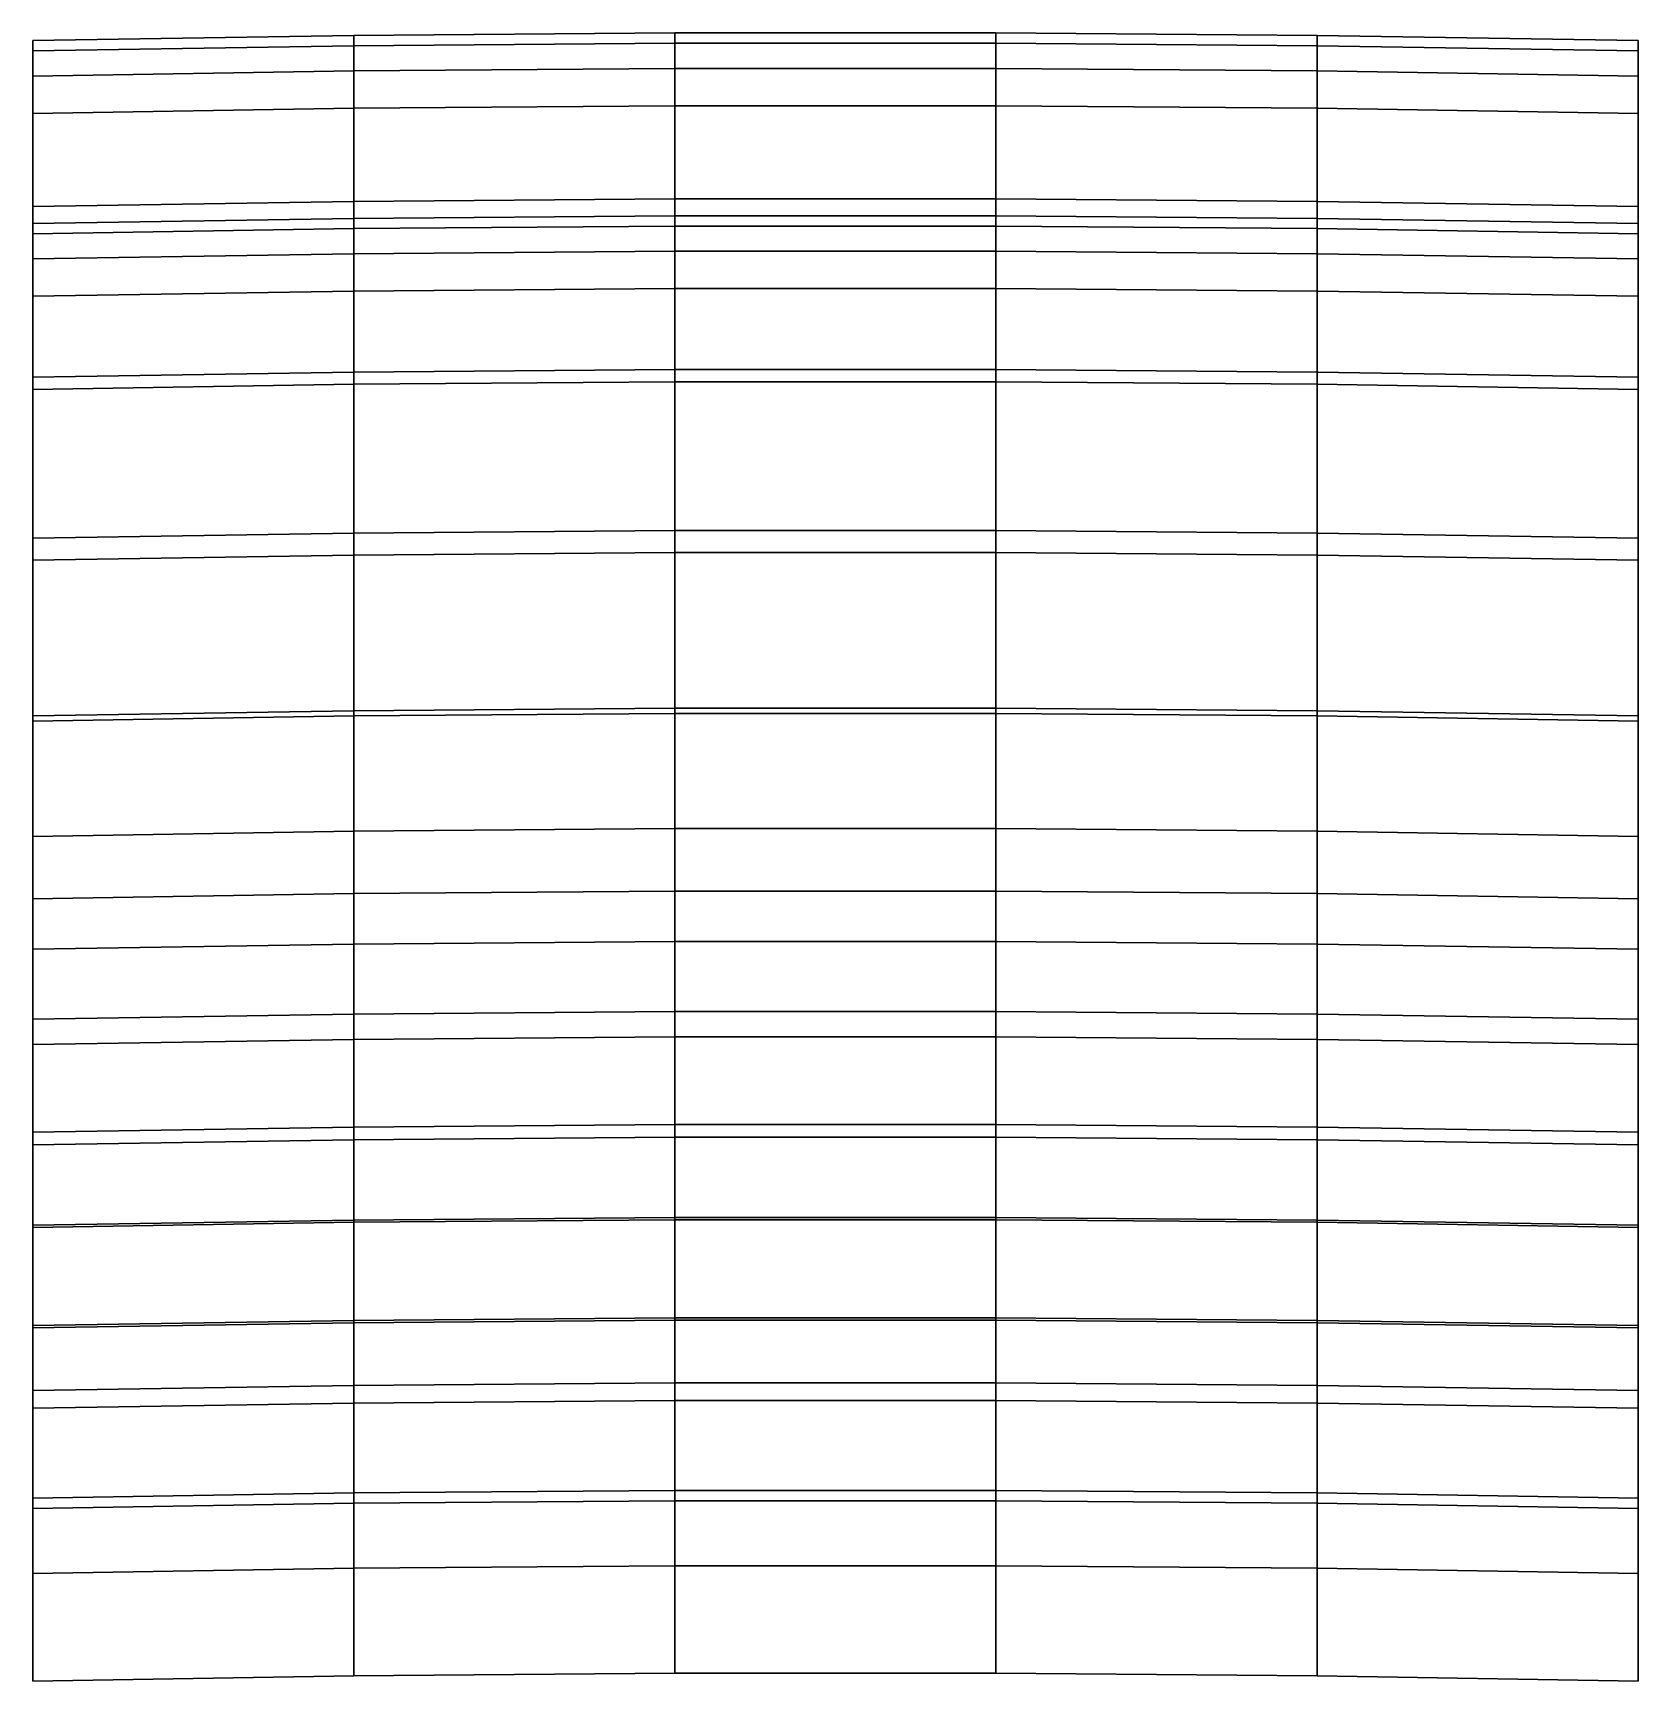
# Model space of a CAD drawing. Extents: x -12.4 to 12.7, y -25.8 to 0.
import ezdxf

# ---------------------------------------------------------------- set-up
doc = ezdxf.new("R2010")
doc.units = 0
doc.layers.add('METAL', color=136, linetype='CONTINUOUS')

msp = doc.modelspace()

# ---------------------------------------------------------------- meshes
at = {"layer": 'METAL'}
mesh = msp.add_polyface(dxfattribs=at)
corners = [(12.727, -0.28, -5.178), (12.727, -0.28, -5.178), (12.727, -0.674, -6.475), (12.727, -0.674, -6.475), (12.727, -3.144, -5.178), (12.727, -3.144, -5.178), (12.727, -3.538, -6.475), (12.727, -3.538, -6.475), (12.727, -5.392, -12.583), (12.727, -5.392, -12.583), (12.727, -5.581, -9.87), (12.727, -5.581, -9.87), (12.727, -7.912, -15.343), (12.727, -7.912, -15.343), (12.727, -8.256, -12.583), (12.727, -8.256, -12.583), (12.727, -10.693, -18.962), (12.727, -10.693, -18.962), (12.727, -10.776, -15.343), (12.727, -10.776, -15.343), (12.727, -12.58, -21.567), (12.727, -12.58, -21.567), (12.727, -13.557, -18.962), (12.727, -13.557, -18.962), (12.727, -14.348, -24.129), (12.727, -14.348, -24.129), (12.727, -15.444, -21.567), (12.727, -15.444, -21.567), (12.727, -15.84, -26.609), (12.727, -15.84, -26.609), (12.727, -17.412, -29.404), (12.727, -17.412, -29.404), (12.727, -18.669, -31.842), (12.727, -18.669, -31.842), (12.727, -18.669, -31.842), (12.727, -18.704, -26.609), (12.727, -18.704, -26.609), (12.727, -20.238, -35.149), (12.727, -20.238, -35.149), (12.727, -20.276, -29.404), (12.727, -20.276, -29.404), (12.727, -21.256, -37.392), (12.727, -21.256, -37.392), (12.727, -21.256, -37.392), (12.727, -21.533, -31.842), (12.727, -21.533, -31.842), (12.727, -22.942, -42.39), (12.727, -22.942, -42.39), (12.727, -22.942, -42.39), (12.727, -23.102, -35.149), (12.727, -23.102, -35.149), (12.727, -24.12, -37.392), (12.727, -24.12, -37.392), (12.727, -25.806, -42.39), (12.727, -25.806, -42.39), (12.727, -25.806, -42.39), (12.727, -0.12, 12.689), (12.727, -0.12, 12.689), (12.727, -0.12, 12.689), (12.727, -0.12, -3.919), (12.727, -0.12, -3.919), (12.727, -2.717, -9.87), (12.727, -2.717, -9.87), (12.727, -2.984, -3.919), (12.727, -2.984, -3.919), (12.727, -4.123, -7.783), (12.727, -4.123, -7.783), (12.727, -17.212, -24.129), (12.727, -17.212, -24.129), (12.727, -20.238, -35.149), (12.727, -20.238, -35.149), (12.727, -1.259, -7.783), (12.727, -1.259, -7.783), (12.727, -2.984, 12.689), (12.727, -2.984, 12.689), (12.727, -2.984, 12.689), (7.702, -0.199, -6.307), (7.702, -0.594, -7.604), (7.702, -17.332, -30.534), (7.702, -0.04, 12.684), (7.702, -0.04, 12.684), (7.702, -0.04, -5.048), (7.702, -3.063, -6.307), (7.702, -3.458, -7.604), (7.702, -5.311, -13.713), (7.702, -7.831, -16.473), (7.702, -8.175, -13.713), (7.702, -18.589, -32.971), (7.702, -20.158, -36.279), (7.702, -20.196, -30.534), (7.702, -21.176, -38.521), (7.702, -21.453, -32.971), (7.702, -22.861, -42.397), (7.702, -22.861, -42.397), (7.702, -23.022, -36.279), (7.702, -24.04, -38.521), (7.702, -25.725, -42.397), (7.702, -25.725, -42.397), (7.702, -1.179, -8.912), (7.702, -2.637, -11), (7.702, -2.904, 12.684), (7.702, -2.904, 12.684), (7.702, -2.904, -5.048), (7.702, -4.043, -8.912), (7.702, -5.501, -11), (7.702, -10.612, -20.091), (7.702, -10.695, -16.473), (7.702, -12.499, -22.696), (7.702, -13.476, -20.091), (7.702, -14.267, -25.258), (7.702, -15.363, -22.696), (7.702, -15.759, -27.738), (7.702, -17.131, -25.258), (7.702, -18.623, -27.738), (2.676, 0, 12.681), (2.676, 0, 12.681), (2.676, 0, -5.613), (2.676, -0.159, -6.872), (2.676, -0.554, -8.169), (2.676, -1.139, -9.477), (2.676, -2.597, -11.564), (2.676, -2.864, 12.681), (2.676, -2.864, 12.681), (2.676, -2.864, -5.613), (2.676, -3.023, -6.872), (2.676, -3.418, -8.169), (2.676, -4.003, -9.477), (2.676, -5.271, -14.277), (2.676, -5.461, -11.564), (2.676, -7.791, -17.038), (2.676, -8.135, -14.277), (2.676, -10.572, -20.656), (2.676, -10.655, -17.038), (2.676, -12.459, -23.261), (2.676, -13.436, -20.656), (2.676, -14.227, -25.823), (2.676, -15.323, -23.261), (2.676, -15.719, -28.303), (2.676, -17.091, -25.823), (2.676, -17.292, -31.098), (2.676, -18.549, -33.536), (2.676, -18.583, -28.303), (2.676, -20.118, -36.844), (2.676, -20.156, -31.098), (2.676, -21.136, -39.086), (2.676, -21.413, -33.536), (2.676, -22.821, -42.4), (2.676, -22.821, -42.4), (2.676, -22.982, -36.844), (2.676, -24, -39.086), (2.676, -25.685, -42.4), (2.676, -25.685, -42.4), (-2.349, 0, 12.681), (-2.349, 0, 12.681), (-2.349, 0, -5.613), (-2.349, -0.159, -6.872), (-2.349, -0.554, -8.169), (-2.349, -1.139, -9.477), (-2.349, -2.597, -11.564), (-2.349, -2.864, 12.681), (-2.349, -2.864, 12.681), (-2.349, -2.864, -5.613), (-2.349, -3.023, -6.872), (-2.349, -3.418, -8.169), (-2.349, -4.003, -9.477), (-2.349, -5.271, -14.277), (-2.349, -5.461, -11.564), (-2.349, -7.791, -17.038), (-2.349, -8.135, -14.277), (-2.349, -10.572, -20.656), (-2.349, -10.655, -17.038), (-2.349, -12.459, -23.261), (-2.349, -13.436, -20.656), (-2.349, -14.227, -25.823), (-2.349, -15.323, -23.261), (-2.349, -15.719, -28.303), (-2.349, -17.091, -25.823), (-2.349, -17.292, -31.098), (-2.349, -18.549, -33.536), (-2.349, -18.583, -28.303), (-2.349, -20.118, -36.844), (-2.349, -20.156, -31.098), (-2.349, -21.136, -39.086), (-2.349, -21.413, -33.536), (-2.349, -22.821, -42.4), (-2.349, -22.821, -42.4), (-2.349, -22.982, -36.844), (-2.349, -24, -39.086), (-2.349, -25.685, -42.4), (-2.349, -25.685, -42.4), (-7.375, -0.04, 12.684), (-7.375, -0.04, 12.684), (-7.375, -0.04, -5.048), (-7.375, -0.199, -6.307), (-7.375, -0.594, -7.604), (-7.375, -1.179, -8.912), (-7.375, -2.637, -11), (-7.375, -2.904, 12.684), (-7.375, -2.904, 12.684), (-7.375, -2.904, -5.048), (-7.375, -3.063, -6.307), (-7.375, -3.458, -7.604), (-7.375, -4.043, -8.912), (-7.375, -5.311, -13.713), (-7.375, -5.501, -11), (-7.375, -7.831, -16.473), (-7.375, -8.175, -13.713), (-7.375, -10.612, -20.091), (-7.375, -10.695, -16.473), (-7.375, -12.499, -22.696), (-7.375, -13.476, -20.091), (-7.375, -14.267, -25.258), (-7.375, -15.363, -22.696), (-7.375, -15.759, -27.738), (-7.375, -17.131, -25.258), (-7.375, -17.332, -30.534), (-7.375, -18.589, -32.971), (-7.375, -18.623, -27.738), (-7.375, -20.158, -36.279), (-7.375, -20.196, -30.534), (-7.375, -21.176, -38.521), (-7.375, -21.453, -32.971), (-7.375, -22.861, -42.397), (-7.375, -22.861, -42.397), (-7.375, -23.022, -36.279), (-7.375, -24.04, -38.521), (-7.375, -25.725, -42.397), (-7.375, -25.725, -42.397), (-12.4, -0.28, -5.178), (-12.4, -0.28, -5.178), (-12.4, -0.674, -6.475), (-12.4, -0.674, -6.475), (-12.4, -0.12, 12.689), (-12.4, -0.12, 12.689), (-12.4, -0.12, 12.689), (-12.4, -0.12, -3.919), (-12.4, -0.12, -3.919), (-12.4, -1.259, -7.783), (-12.4, -1.259, -7.783), (-12.4, -2.717, -9.87), (-12.4, -2.717, -9.87), (-12.4, -2.984, 12.689), (-12.4, -2.984, 12.689), (-12.4, -2.984, 12.689), (-12.4, -2.984, -3.919), (-12.4, -2.984, -3.919), (-12.4, -3.144, -5.178), (-12.4, -3.144, -5.178), (-12.4, -3.538, -6.475), (-12.4, -3.538, -6.475), (-12.4, -4.123, -7.783), (-12.4, -4.123, -7.783), (-12.4, -5.392, -12.583), (-12.4, -5.392, -12.583), (-12.4, -5.581, -9.87), (-12.4, -5.581, -9.87), (-12.4, -7.912, -15.343), (-12.4, -7.912, -15.343), (-12.4, -8.256, -12.583), (-12.4, -8.256, -12.583), (-12.4, -10.693, -18.962), (-12.4, -10.693, -18.962), (-12.4, -10.776, -15.343), (-12.4, -10.776, -15.343), (-12.4, -12.58, -21.567), (-12.4, -12.58, -21.567), (-12.4, -13.557, -18.962), (-12.4, -13.557, -18.962), (-12.4, -14.348, -24.129), (-12.4, -14.348, -24.129), (-12.4, -15.444, -21.567), (-12.4, -15.444, -21.567), (-12.4, -15.84, -26.609), (-12.4, -15.84, -26.609), (-12.4, -17.212, -24.129), (-12.4, -17.212, -24.129), (-12.4, -17.412, -29.404), (-12.4, -17.412, -29.404), (-12.4, -18.669, -31.842), (-12.4, -18.669, -31.842), (-12.4, -18.704, -26.609), (-12.4, -18.704, -26.609), (-12.4, -20.238, -35.149), (-12.4, -20.238, -35.149), (-12.4, -20.276, -29.404), (-12.4, -20.276, -29.404), (-12.4, -21.256, -37.392), (-12.4, -21.256, -37.392), (-12.4, -21.533, -31.842), (-12.4, -21.533, -31.842), (-12.4, -22.942, -42.39), (-12.4, -22.942, -42.39), (-12.4, -22.942, -42.39), (-12.4, -23.102, -35.149), (-12.4, -23.102, -35.149), (-12.4, -24.12, -37.392), (-12.4, -24.12, -37.392), (-12.4, -25.806, -42.39), (-12.4, -25.806, -42.39), (-12.4, -25.806, -42.39)]
mesh.append_faces([[corners[k] for k in face] for face in [(59, 56, 73, 63), (236, 245, 243, 234), (59, 63, 4, 0), (245, 236, 229, 247), (0, 4, 6, 2), (247, 229, 231, 249), (2, 6, 65, 71), (249, 231, 238, 251), (71, 65, 10, 61), (251, 238, 240, 255), (61, 10, 14, 8), (255, 240, 253, 259), (8, 14, 18, 12), (259, 253, 257, 263), (12, 18, 22, 16), (263, 257, 261, 267), (16, 22, 26, 20), (267, 261, 265, 271), (20, 26, 67, 24), (271, 265, 269, 275), (24, 67, 35, 28), (275, 269, 273, 281), (28, 35, 39, 30), (281, 273, 277, 285), (30, 39, 44, 32), (285, 277, 279, 289), (32, 44, 49, 69), (289, 279, 283, 294), (69, 49, 51, 41), (294, 283, 287, 296), (41, 51, 53, 46), (296, 287, 292, 299), (70, 38, 34, 34), (70, 43, 38, 38), (102, 64, 75, 101), (100, 74, 58, 80), (79, 57, 60, 81), (82, 5, 64, 102), (193, 228, 235, 192), (83, 7, 5, 82), (194, 230, 228, 193), (103, 66, 7, 83), (195, 237, 230, 194), (104, 11, 66, 103), (196, 239, 237, 195), (86, 15, 11, 104), (203, 252, 239, 196), (106, 19, 15, 86), (205, 256, 252, 203), (108, 23, 19, 106), (207, 260, 256, 205), (110, 27, 23, 108), (209, 264, 260, 207), (112, 68, 27, 110), (211, 268, 264, 209), (113, 36, 68, 112), (213, 272, 268, 211), (89, 40, 36, 113), (215, 276, 272, 213), (91, 45, 40, 89), (216, 278, 276, 215), (94, 50, 45, 91), (218, 282, 278, 216), (95, 52, 50, 94), (220, 286, 282, 218), (97, 55, 52, 95), (223, 291, 286, 220), (123, 102, 101, 122), (161, 123, 122, 159), (199, 161, 159, 197), (244, 199, 197, 241), (121, 100, 80, 115), (160, 121, 115, 152), (198, 160, 152, 190), (242, 198, 190, 232), (114, 79, 81, 116), (153, 114, 116, 154), (191, 153, 154, 192), (233, 191, 192, 235), (124, 82, 102, 123), (162, 124, 123, 161), (200, 162, 161, 199), (246, 200, 199, 244), (155, 193, 192, 154), (117, 155, 154, 116), (76, 117, 116, 81), (1, 76, 81, 60), (125, 83, 82, 124), (163, 125, 124, 162), (201, 163, 162, 200), (248, 201, 200, 246), (156, 194, 193, 155), (118, 156, 155, 117), (77, 118, 117, 76), (3, 77, 76, 1), (126, 103, 83, 125), (164, 126, 125, 163), (202, 164, 163, 201), (250, 202, 201, 248), (157, 195, 194, 156), (119, 157, 156, 118), (98, 119, 118, 77), (72, 98, 77, 3), (128, 104, 103, 126), (166, 128, 126, 164), (204, 166, 164, 202), (254, 204, 202, 250), (158, 196, 195, 157), (120, 158, 157, 119), (99, 120, 119, 98), (62, 99, 98, 72), (130, 86, 104, 128), (168, 130, 128, 166), (206, 168, 166, 204), (258, 206, 204, 254), (165, 203, 196, 158), (127, 165, 158, 120), (84, 127, 120, 99), (9, 84, 99, 62), (132, 106, 86, 130), (170, 132, 130, 168), (208, 170, 168, 206), (262, 208, 206, 258), (167, 205, 203, 165), (129, 167, 165, 127), (85, 129, 127, 84), (13, 85, 84, 9), (134, 108, 106, 132), (172, 134, 132, 170), (210, 172, 170, 208), (266, 210, 208, 262), (169, 207, 205, 167), (131, 169, 167, 129), (105, 131, 129, 85), (17, 105, 85, 13), (136, 110, 108, 134), (174, 136, 134, 172), (212, 174, 172, 210), (270, 212, 210, 266), (171, 209, 207, 169), (133, 171, 169, 131), (107, 133, 131, 105), (21, 107, 105, 17), (138, 112, 110, 136), (176, 138, 136, 174), (214, 176, 174, 212), (274, 214, 212, 270), (173, 211, 209, 171), (135, 173, 171, 133), (109, 135, 133, 107), (25, 109, 107, 21), (141, 113, 112, 138), (179, 141, 138, 176), (217, 179, 176, 214), (280, 217, 214, 274), (175, 213, 211, 173), (137, 175, 173, 135), (111, 137, 135, 109), (29, 111, 109, 25), (143, 89, 113, 141), (181, 143, 141, 179), (219, 181, 179, 217), (284, 219, 217, 280), (177, 215, 213, 175), (139, 177, 175, 137), (78, 139, 137, 111), (31, 78, 111, 29), (145, 91, 89, 143), (183, 145, 143, 181), (221, 183, 181, 219), (288, 221, 219, 284), (178, 216, 215, 177), (140, 178, 177, 139), (87, 140, 139, 78), (33, 87, 78, 31), (148, 94, 91, 145), (186, 148, 145, 183), (224, 186, 183, 221), (293, 224, 221, 288), (180, 218, 216, 178), (142, 180, 178, 140), (88, 142, 140, 87), (37, 88, 87, 33), (149, 95, 94, 148), (187, 149, 148, 186), (225, 187, 186, 224), (295, 225, 224, 293), (182, 220, 218, 180), (144, 182, 180, 142), (90, 144, 142, 88), (42, 90, 88, 37), (151, 97, 95, 149), (188, 151, 149, 187), (226, 188, 187, 225), (297, 226, 225, 295), (184, 223, 220, 182), (146, 184, 182, 144), (92, 146, 144, 90), (47, 92, 90, 42), (290, 222, 227, 298), (222, 185, 189, 227), (147, 150, 189, 185), (93, 96, 150, 147), (96, 93, 48, 54)]])

doc.saveas('drawing.dxf')
